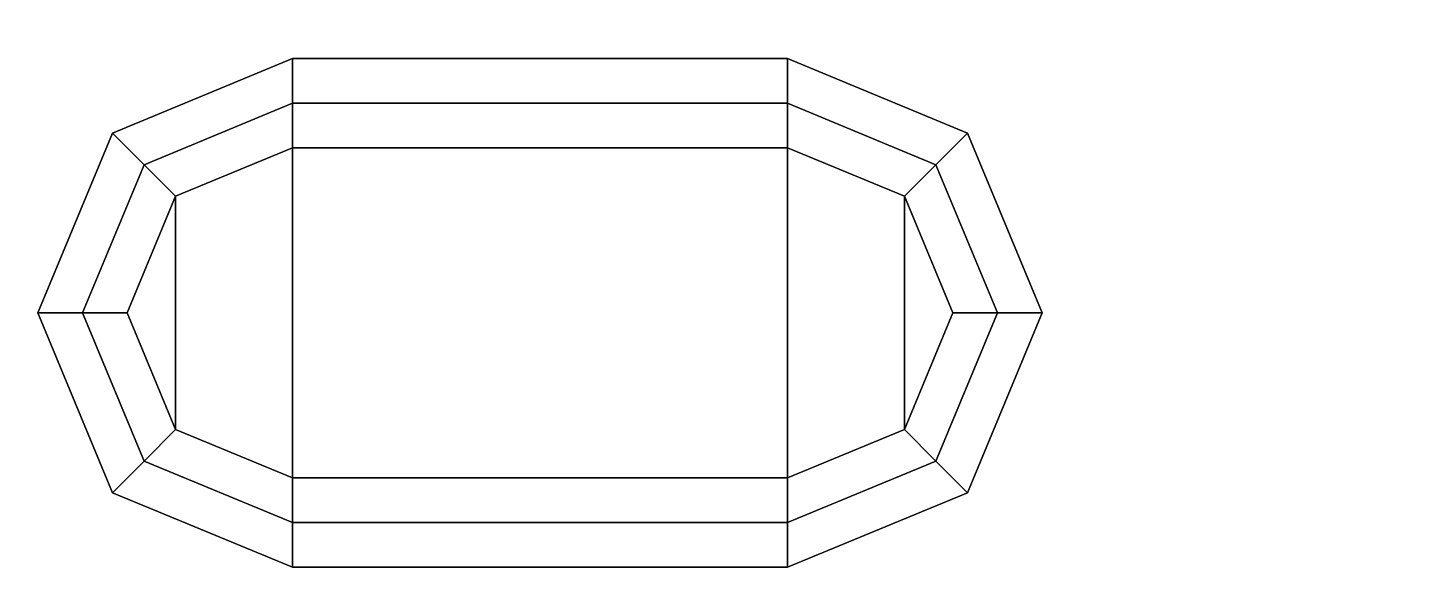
# Model space of a CAD drawing. Header units: millimetres. Extents: x -14 to 14, y -57 to 127.
# Drawn here: x -2.88 to 5.24, y 29.44 to 32.58 of the extents above; entities that cross this region are included whole.
import ezdxf

# ---------------------------------------------------------------- set-up
doc = ezdxf.new("R2010")
doc.units = ezdxf.units.MM
doc.layers.add('boat', color=3, linetype='Continuous')

msp = doc.modelspace()

# ---------------------------------------------------------------- linework, layer by layer
for points in [[(8.350000000000001, 32.66000000000001, 4.519999999999996), (-8.34999999999999, 32.66000000000001, 4.519999999999996), (-8.84, 22.68000000000001, 4.200000000000003), (8.840000000000003, 22.68000000000001, 4.200000000000003)], [(-5.710000000000004, 32.66000000000001, -4.349999999999994), (5.710000000000016, 32.66000000000001, -4.349999999999994), (7.120000000000004, 22.68000000000001, -4.349999999999994), (-7.120000000000002, 22.68000000000001, -4.349999999999994)]]:
    msp.add_3dface(points)
at = {"layer": 'boat'}
for points in [[(-1.340000000000031, 32.14, 5.720000000000003), (-1.340000000000031, 32.39980762113534, 5.570000000000003), (-2.386382003756352, 31.96638200375635, 5.570000000000003), (-2.202670273047601, 31.7826702730476, 5.720000000000003)], [(-1.340000000000031, 32.39980762113534, 5.270000000000006), (-1.340000000000031, 32.14, 5.120000000000004), (-2.202670273047601, 31.7826702730476, 5.120000000000004), (-2.386382003756352, 31.96638200375635, 5.270000000000006)], [(-1.340000000000031, 32.39980762113534, 5.570000000000003), (-1.340000000000031, 32.39980762113534, 5.270000000000006), (-2.386382003756352, 31.96638200375635, 5.270000000000006), (-2.386382003756352, 31.96638200375635, 5.570000000000003)], [(-1.340000000000031, 32.39980762113534, 4.970000000000003), (-1.340000000000031, 32.39980762113534, 4.670000000000006), (-2.386382003756352, 31.96638200375635, 4.670000000000006), (-2.386382003756352, 31.96638200375635, 4.970000000000003)], [(-1.340000000000031, 32.39980762113534, 4.670000000000006), (-1.340000000000031, 32.14, 4.520000000000004), (-2.202670273047601, 31.7826702730476, 4.520000000000004), (-2.386382003756352, 31.96638200375635, 4.670000000000006)], [(-1.340000000000031, 32.14, 5.120000000000004), (-1.340000000000031, 32.39980762113534, 4.970000000000003), (-2.386382003756352, 31.96638200375635, 4.970000000000003), (-2.202670273047601, 31.7826702730476, 5.120000000000004)], [(-1.340000000000031, 32.14000000000003, 5.119999999999993), (-1.340000000000031, 32.39980762113534, 5.269999999999999), (1.539999999999992, 32.39980762113534, 5.270000000000002), (1.539999999999992, 32.14000000000003, 5.119999999999997)], [(-1.340000000000031, 32.39980762113534, 5.569999999999996), (-1.340000000000031, 32.14000000000003, 5.720000000000003), (1.539999999999992, 32.14000000000003, 5.720000000000003), (1.539999999999992, 32.39980762113534, 5.569999999999999)], [(-1.340000000000031, 32.39980762113534, 5.269999999999999), (-1.340000000000031, 32.39980762113534, 5.569999999999996), (1.539999999999992, 32.39980762113534, 5.569999999999999), (1.539999999999992, 32.39980762113534, 5.270000000000002)], [(-1.340000000000031, 32.39980762113534, 4.669999999999999), (-1.340000000000031, 32.39980762113534, 4.969999999999996), (1.539999999999992, 32.39980762113534, 4.97), (1.539999999999992, 32.39980762113534, 4.670000000000003)], [(-1.340000000000031, 32.39980762113534, 4.969999999999996), (-1.340000000000031, 32.14000000000003, 5.120000000000004), (1.539999999999992, 32.14000000000003, 5.120000000000004), (1.539999999999992, 32.39980762113534, 4.97)], [(-1.340000000000031, 32.14000000000003, 4.519999999999993), (-1.340000000000031, 32.39980762113534, 4.669999999999999), (1.539999999999992, 32.39980762113534, 4.670000000000003), (1.539999999999992, 32.14000000000003, 4.519999999999997)], [(2.586382003756313, 31.96638200375635, 5.270000000000009), (2.402670273047591, 31.7826702730476, 5.120000000000007), (1.539999999999992, 32.14, 5.120000000000007), (1.539999999999992, 32.39980762113534, 5.270000000000009)], [(2.402670273047591, 31.7826702730476, 5.72000000000001), (2.586382003756313, 31.96638200375635, 5.570000000000007), (1.539999999999992, 32.39980762113534, 5.570000000000007), (1.539999999999992, 32.14, 5.72000000000001)], [(2.586382003756313, 31.96638200375635, 5.570000000000007), (2.586382003756313, 31.96638200375635, 5.270000000000009), (1.539999999999992, 32.39980762113534, 5.270000000000009), (1.539999999999992, 32.39980762113534, 5.570000000000007)], [(2.586382003756313, 31.96638200375635, 4.970000000000007), (2.586382003756313, 31.96638200375635, 4.67000000000001), (1.539999999999992, 32.39980762113534, 4.67000000000001), (1.539999999999992, 32.39980762113534, 4.970000000000007)], [(2.402670273047591, 31.7826702730476, 5.120000000000011), (2.586382003756313, 31.96638200375635, 4.970000000000007), (1.539999999999992, 32.39980762113534, 4.970000000000007), (1.539999999999992, 32.14, 5.120000000000011)], [(2.586382003756313, 31.96638200375635, 4.67000000000001), (2.402670273047591, 31.7826702730476, 4.520000000000008), (1.539999999999992, 32.14, 4.520000000000008), (1.539999999999992, 32.39980762113534, 4.67000000000001)], [(-1.340000000000031, 31.88019237886469, 5.570000000000003), (-1.340000000000031, 32.14, 5.720000000000003), (-2.202670273047601, 31.7826702730476, 5.720000000000003), (-2.01895854233885, 31.59895854233885, 5.570000000000003)], [(-1.340000000000031, 32.14, 5.120000000000004), (-1.340000000000031, 31.88019237886469, 5.270000000000006), (-2.01895854233885, 31.59895854233885, 5.270000000000006), (-2.202670273047601, 31.7826702730476, 5.120000000000004)], [(-1.340000000000031, 32.14, 4.520000000000004), (-1.340000000000031, 31.88019237886469, 4.670000000000006), (-2.01895854233885, 31.59895854233885, 4.670000000000006), (-2.202670273047601, 31.7826702730476, 4.520000000000004)], [(-1.340000000000031, 31.88019237886469, 4.970000000000003), (-1.340000000000031, 32.14, 5.120000000000004), (-2.202670273047601, 31.7826702730476, 5.120000000000004), (-2.01895854233885, 31.59895854233885, 4.970000000000003)], [(-1.340000000000031, 31.88019237886469, 5.269999999999999), (-1.340000000000031, 32.14000000000003, 5.119999999999993), (1.539999999999992, 32.14000000000003, 5.119999999999997), (1.539999999999992, 31.88019237886469, 5.270000000000002)], [(-1.340000000000031, 32.14000000000003, 5.720000000000003), (-1.340000000000031, 31.88019237886469, 5.569999999999996), (1.539999999999992, 31.88019237886469, 5.569999999999999), (1.539999999999992, 32.14000000000003, 5.720000000000003)], [(-1.340000000000031, 32.14000000000003, 5.120000000000004), (-1.340000000000031, 31.88019237886469, 4.969999999999996), (1.539999999999992, 31.88019237886469, 4.97), (1.539999999999992, 32.14000000000003, 5.120000000000004)], [(-1.340000000000031, 31.88019237886469, 4.669999999999999), (-1.340000000000031, 32.14000000000003, 4.519999999999993), (1.539999999999992, 32.14000000000003, 4.519999999999997), (1.539999999999992, 31.88019237886469, 4.670000000000003)], [(2.402670273047591, 31.7826702730476, 5.120000000000007), (2.21895854233884, 31.59895854233888, 5.270000000000009), (1.539999999999992, 31.88019237886469, 5.270000000000009), (1.539999999999992, 32.14, 5.120000000000007)], [(2.21895854233884, 31.59895854233888, 5.570000000000007), (2.402670273047591, 31.7826702730476, 5.72000000000001), (1.539999999999992, 32.14, 5.72000000000001), (1.539999999999992, 31.88019237886469, 5.570000000000007)], [(2.21895854233884, 31.59895854233888, 4.970000000000007), (2.402670273047591, 31.7826702730476, 5.120000000000011), (1.539999999999992, 32.14, 5.120000000000011), (1.539999999999992, 31.88019237886469, 4.970000000000007)], [(2.402670273047591, 31.7826702730476, 4.520000000000008), (2.21895854233884, 31.59895854233888, 4.67000000000001), (1.539999999999992, 31.88019237886469, 4.67000000000001), (1.539999999999992, 32.14, 4.520000000000008)], [(-2.202670273047601, 31.7826702730476, 5.720000000000003), (-2.386382003756352, 31.96638200375635, 5.570000000000003), (-2.819807621135339, 30.92, 5.570000000000003), (-2.560000000000002, 30.92, 5.720000000000003)], [(-2.386382003756352, 31.96638200375635, 5.570000000000003), (-2.386382003756352, 31.96638200375635, 5.270000000000006), (-2.819807621135339, 30.92, 5.270000000000006), (-2.819807621135339, 30.92, 5.570000000000003)], [(-2.386382003756352, 31.96638200375635, 5.270000000000006), (-2.202670273047601, 31.7826702730476, 5.120000000000004), (-2.560000000000002, 30.92, 5.120000000000004), (-2.819807621135339, 30.92, 5.270000000000006)], [(-2.386382003756352, 31.96638200375635, 4.670000000000006), (-2.202670273047601, 31.7826702730476, 4.520000000000004), (-2.560000000000002, 30.92, 4.520000000000004), (-2.819807621135339, 30.92, 4.670000000000006)], [(-2.386382003756352, 31.96638200375635, 4.970000000000003), (-2.386382003756352, 31.96638200375635, 4.670000000000006), (-2.819807621135339, 30.92, 4.670000000000006), (-2.819807621135339, 30.92, 4.970000000000003)], [(-2.202670273047601, 31.7826702730476, 5.120000000000004), (-2.386382003756352, 31.96638200375635, 4.970000000000003), (-2.819807621135339, 30.92, 4.970000000000003), (-2.560000000000002, 30.92, 5.120000000000004)], [(3.019807621135329, 30.92, 5.270000000000009), (2.759999999999991, 30.92, 5.120000000000007), (2.402670273047591, 31.7826702730476, 5.120000000000007), (2.586382003756313, 31.96638200375635, 5.270000000000009)], [(2.759999999999991, 30.92, 5.72000000000001), (3.019807621135329, 30.92, 5.570000000000007), (2.586382003756313, 31.96638200375635, 5.570000000000007), (2.402670273047591, 31.7826702730476, 5.72000000000001)], [(2.759999999999991, 30.92, 5.120000000000011), (3.019807621135329, 30.92, 4.970000000000007), (2.586382003756313, 31.96638200375635, 4.970000000000007), (2.402670273047591, 31.7826702730476, 5.120000000000011)], [(3.019807621135329, 30.92, 4.67000000000001), (2.759999999999991, 30.92, 4.520000000000008), (2.402670273047591, 31.7826702730476, 4.520000000000008), (2.586382003756313, 31.96638200375635, 4.67000000000001)], [(3.019807621135329, 30.92, 5.570000000000007), (3.019807621135329, 30.92, 5.270000000000009), (2.586382003756313, 31.96638200375635, 5.270000000000009), (2.586382003756313, 31.96638200375635, 5.570000000000007)], [(3.019807621135329, 30.92, 4.970000000000007), (3.019807621135329, 30.92, 4.67000000000001), (2.586382003756313, 31.96638200375635, 4.67000000000001), (2.586382003756313, 31.96638200375635, 4.970000000000007)], [(-1.340000000000031, 31.88019237886469, 5.270000000000006), (-1.340000000000031, 31.88019237886469, 5.570000000000003), (-2.01895854233885, 31.59895854233885, 5.570000000000003), (-2.01895854233885, 31.59895854233885, 5.270000000000006)], [(-2.01895854233885, 31.59895854233885, 5.270000000000006), (-1.340000000000031, 31.88019237886469, 5.270000000000006), (-1.340000000000032, 29.95980762113534, 5.269999999999999), (-2.018958542338851, 30.24104145766115, 5.270000000000006)], [(-2.018958542338851, 30.24104145766115, 5.270000000000006), (-1.340000000000032, 29.95980762113534, 5.269999999999999), (-1.340000000000031, 31.88019237886469, 5.270000000000006), (-2.01895854233885, 31.59895854233885, 5.270000000000006)], [(-1.340000000000031, 31.88019237886469, 4.670000000000006), (-1.340000000000031, 31.88019237886469, 4.970000000000003), (-2.01895854233885, 31.59895854233885, 4.970000000000003), (-2.01895854233885, 31.59895854233885, 4.670000000000006)], [(-1.340000000000031, 31.88019237886469, 5.569999999999996), (-1.340000000000031, 31.88019237886469, 5.269999999999999), (1.539999999999992, 31.88019237886469, 5.270000000000002), (1.539999999999992, 31.88019237886469, 5.569999999999999)], [(-1.340000000000032, 29.95980762113534, 5.269999999999999), (1.539999999999992, 29.95980762113531, 5.270000000000009), (1.539999999999992, 31.88019237886469, 5.270000000000009), (-1.340000000000031, 31.88019237886469, 5.270000000000006)], [(-1.340000000000031, 31.88019237886469, 5.270000000000006), (1.539999999999992, 31.88019237886469, 5.270000000000009), (1.539999999999992, 29.95980762113531, 5.270000000000009), (-1.340000000000032, 29.95980762113534, 5.269999999999999)], [(-1.340000000000031, 31.88019237886469, 4.969999999999996), (-1.340000000000031, 31.88019237886469, 4.669999999999999), (1.539999999999992, 31.88019237886469, 4.670000000000003), (1.539999999999992, 31.88019237886469, 4.97)], [(2.21895854233884, 31.59895854233888, 5.270000000000009), (2.21895854233884, 31.59895854233888, 5.570000000000007), (1.539999999999992, 31.88019237886469, 5.570000000000007), (1.539999999999992, 31.88019237886469, 5.270000000000009)], [(2.218958542338839, 30.24104145766113, 5.270000000000009), (1.539999999999992, 29.95980762113531, 5.270000000000009), (1.539999999999992, 31.88019237886469, 5.270000000000009), (2.21895854233884, 31.59895854233888, 5.270000000000009)], [(2.21895854233884, 31.59895854233888, 5.270000000000009), (1.539999999999992, 31.88019237886469, 5.270000000000009), (1.539999999999992, 29.95980762113531, 5.270000000000009), (2.218958542338839, 30.24104145766113, 5.270000000000009)], [(2.21895854233884, 31.59895854233888, 4.67000000000001), (2.21895854233884, 31.59895854233888, 4.970000000000007), (1.539999999999992, 31.88019237886469, 4.970000000000007), (1.539999999999992, 31.88019237886469, 4.67000000000001)], [(-2.01895854233885, 31.59895854233885, 5.570000000000003), (-2.202670273047601, 31.7826702730476, 5.720000000000003), (-2.560000000000002, 30.92, 5.720000000000003), (-2.300192378864665, 30.92, 5.570000000000003)], [(-2.202670273047601, 31.7826702730476, 5.120000000000004), (-2.01895854233885, 31.59895854233885, 5.270000000000006), (-2.300192378864665, 30.92, 5.270000000000006), (-2.560000000000002, 30.92, 5.120000000000004)], [(-2.202670273047601, 31.7826702730476, 4.520000000000004), (-2.01895854233885, 31.59895854233885, 4.670000000000006), (-2.300192378864665, 30.92, 4.670000000000006), (-2.560000000000002, 30.92, 4.520000000000004)], [(-2.01895854233885, 31.59895854233885, 4.970000000000003), (-2.202670273047601, 31.7826702730476, 5.120000000000004), (-2.560000000000002, 30.92, 5.120000000000004), (-2.300192378864665, 30.92, 4.970000000000003)], [(2.759999999999991, 30.92, 5.120000000000007), (2.500192378864654, 30.92, 5.270000000000009), (2.21895854233884, 31.59895854233888, 5.270000000000009), (2.402670273047591, 31.7826702730476, 5.120000000000007)], [(2.500192378864654, 30.92, 5.570000000000007), (2.759999999999991, 30.92, 5.72000000000001), (2.402670273047591, 31.7826702730476, 5.72000000000001), (2.21895854233884, 31.59895854233888, 5.570000000000007)], [(2.500192378864654, 30.92, 4.970000000000007), (2.759999999999991, 30.92, 5.120000000000011), (2.402670273047591, 31.7826702730476, 5.120000000000011), (2.21895854233884, 31.59895854233888, 4.970000000000007)], [(2.759999999999991, 30.92, 4.520000000000008), (2.500192378864654, 30.92, 4.67000000000001), (2.21895854233884, 31.59895854233888, 4.67000000000001), (2.402670273047591, 31.7826702730476, 4.520000000000008)], [(-2.01895854233885, 31.59895854233885, 5.270000000000006), (-2.01895854233885, 31.59895854233885, 5.570000000000003), (-2.300192378864665, 30.92, 5.570000000000003), (-2.300192378864665, 30.92, 5.270000000000006)], [(-2.300192378864665, 30.92, 5.270000000000006), (-2.018958542338851, 30.24104145766115, 5.270000000000006), (-2.01895854233885, 31.59895854233885, 5.270000000000006), (-2.300192378864665, 30.92, 5.270000000000006)], [(-2.300192378864665, 30.92, 5.270000000000006), (-2.01895854233885, 31.59895854233885, 5.270000000000006), (-2.018958542338851, 30.24104145766115, 5.270000000000006), (-2.300192378864665, 30.92, 5.270000000000006)], [(-2.01895854233885, 31.59895854233885, 4.670000000000006), (-2.01895854233885, 31.59895854233885, 4.970000000000003), (-2.300192378864665, 30.92, 4.970000000000003), (-2.300192378864665, 30.92, 4.670000000000006)], [(2.500192378864654, 30.92, 5.270000000000009), (2.500192378864654, 30.92, 5.570000000000007), (2.21895854233884, 31.59895854233888, 5.570000000000007), (2.21895854233884, 31.59895854233888, 5.270000000000009)], [(2.500192378864654, 30.92, 5.270000000000009), (2.218958542338839, 30.24104145766113, 5.270000000000009), (2.21895854233884, 31.59895854233888, 5.270000000000009), (2.500192378864654, 30.92, 5.270000000000009)], [(2.500192378864654, 30.92, 5.270000000000009), (2.21895854233884, 31.59895854233888, 5.270000000000009), (2.218958542338839, 30.24104145766113, 5.270000000000009), (2.500192378864654, 30.92, 5.270000000000009)], [(2.500192378864654, 30.92, 4.67000000000001), (2.500192378864654, 30.92, 4.970000000000007), (2.21895854233884, 31.59895854233888, 4.970000000000007), (2.21895854233884, 31.59895854233888, 4.67000000000001)], [(-2.560000000000002, 30.92, 5.720000000000003), (-2.819807621135339, 30.92, 5.570000000000003), (-2.386382003756353, 29.87361799624368, 5.570000000000003), (-2.202670273047602, 30.05732972695243, 5.720000000000003)], [(-2.819807621135339, 30.92, 5.570000000000003), (-2.819807621135339, 30.92, 5.270000000000006), (-2.386382003756353, 29.87361799624368, 5.270000000000006), (-2.386382003756353, 29.87361799624368, 5.570000000000003)], [(-2.819807621135339, 30.92, 5.270000000000006), (-2.560000000000002, 30.92, 5.120000000000004), (-2.202670273047602, 30.05732972695243, 5.120000000000004), (-2.386382003756353, 29.87361799624368, 5.270000000000006)], [(-2.819807621135339, 30.92, 4.670000000000006), (-2.560000000000002, 30.92, 4.520000000000004), (-2.202670273047602, 30.05732972695243, 4.520000000000004), (-2.386382003756353, 29.87361799624368, 4.670000000000006)], [(-2.819807621135339, 30.92, 4.970000000000003), (-2.819807621135339, 30.92, 4.670000000000006), (-2.386382003756353, 29.87361799624368, 4.670000000000006), (-2.386382003756353, 29.87361799624368, 4.970000000000003)], [(-2.560000000000002, 30.92, 5.120000000000004), (-2.819807621135339, 30.92, 4.970000000000003), (-2.386382003756353, 29.87361799624368, 4.970000000000003), (-2.202670273047602, 30.05732972695243, 5.120000000000004)], [(-2.300192378864665, 30.92, 5.570000000000003), (-2.560000000000002, 30.92, 5.720000000000003), (-2.202670273047602, 30.05732972695243, 5.720000000000003), (-2.018958542338851, 30.24104145766115, 5.570000000000003)], [(-2.560000000000002, 30.92, 5.120000000000004), (-2.300192378864665, 30.92, 5.270000000000006), (-2.018958542338851, 30.24104145766115, 5.270000000000006), (-2.202670273047602, 30.05732972695243, 5.120000000000004)], [(-2.560000000000002, 30.92, 4.520000000000004), (-2.300192378864665, 30.92, 4.670000000000006), (-2.018958542338851, 30.24104145766115, 4.670000000000006), (-2.202670273047602, 30.05732972695243, 4.520000000000004)], [(-2.300192378864665, 30.92, 4.970000000000003), (-2.560000000000002, 30.92, 5.120000000000004), (-2.202670273047602, 30.05732972695243, 5.120000000000004), (-2.018958542338851, 30.24104145766115, 4.970000000000003)], [(-2.300192378864665, 30.92, 5.270000000000006), (-2.300192378864665, 30.92, 5.570000000000003), (-2.018958542338851, 30.24104145766115, 5.570000000000003), (-2.018958542338851, 30.24104145766115, 5.270000000000006)], [(-2.300192378864665, 30.92, 4.670000000000006), (-2.300192378864665, 30.92, 4.970000000000003), (-2.018958542338851, 30.24104145766115, 4.970000000000003), (-2.018958542338851, 30.24104145766115, 4.670000000000006)], [(2.402670273047562, 30.05732972695243, 5.120000000000007), (2.218958542338839, 30.24104145766113, 5.270000000000009), (2.500192378864654, 30.92, 5.270000000000009), (2.759999999999991, 30.92, 5.120000000000007)], [(2.218958542338839, 30.24104145766113, 5.270000000000009), (2.218958542338839, 30.24104145766113, 5.570000000000007), (2.500192378864654, 30.92, 5.570000000000007), (2.500192378864654, 30.92, 5.270000000000009)], [(2.218958542338839, 30.24104145766113, 5.570000000000007), (2.402670273047562, 30.05732972695243, 5.72000000000001), (2.759999999999991, 30.92, 5.72000000000001), (2.500192378864654, 30.92, 5.570000000000007)], [(2.218958542338839, 30.24104145766113, 4.970000000000007), (2.402670273047562, 30.05732972695243, 5.120000000000011), (2.759999999999991, 30.92, 5.120000000000011), (2.500192378864654, 30.92, 4.970000000000007)], [(2.218958542338839, 30.24104145766113, 4.67000000000001), (2.218958542338839, 30.24104145766113, 4.970000000000007), (2.500192378864654, 30.92, 4.970000000000007), (2.500192378864654, 30.92, 4.67000000000001)], [(2.402670273047562, 30.05732972695243, 4.520000000000008), (2.218958542338839, 30.24104145766113, 4.67000000000001), (2.500192378864654, 30.92, 4.67000000000001), (2.759999999999991, 30.92, 4.520000000000008)], [(2.586382003756285, 29.87361799624368, 5.270000000000009), (2.402670273047562, 30.05732972695243, 5.120000000000007), (2.759999999999991, 30.92, 5.120000000000007), (3.019807621135329, 30.92, 5.270000000000009)], [(2.402670273047562, 30.05732972695243, 5.72000000000001), (2.586382003756285, 29.87361799624368, 5.570000000000007), (3.019807621135329, 30.92, 5.570000000000007), (2.759999999999991, 30.92, 5.72000000000001)], [(2.402670273047562, 30.05732972695243, 5.120000000000011), (2.586382003756285, 29.87361799624368, 4.970000000000007), (3.019807621135329, 30.92, 4.970000000000007), (2.759999999999991, 30.92, 5.120000000000011)], [(2.586382003756285, 29.87361799624368, 4.67000000000001), (2.402670273047562, 30.05732972695243, 4.520000000000008), (2.759999999999991, 30.92, 4.520000000000008), (3.019807621135329, 30.92, 4.67000000000001)], [(2.586382003756285, 29.87361799624368, 5.570000000000007), (2.586382003756285, 29.87361799624368, 5.270000000000009), (3.019807621135329, 30.92, 5.270000000000009), (3.019807621135329, 30.92, 5.570000000000007)], [(2.586382003756285, 29.87361799624368, 4.970000000000007), (2.586382003756285, 29.87361799624368, 4.67000000000001), (3.019807621135329, 30.92, 4.67000000000001), (3.019807621135329, 30.92, 4.970000000000007)], [(-2.018958542338851, 30.24104145766115, 5.570000000000003), (-2.202670273047602, 30.05732972695243, 5.720000000000003), (-1.340000000000003, 29.7, 5.720000000000003), (-1.340000000000003, 29.95980762113534, 5.570000000000003)], [(-2.202670273047602, 30.05732972695243, 5.120000000000004), (-2.018958542338851, 30.24104145766115, 5.270000000000006), (-1.340000000000003, 29.95980762113534, 5.270000000000006), (-1.340000000000003, 29.7, 5.120000000000004)], [(-2.202670273047602, 30.05732972695243, 4.520000000000004), (-2.018958542338851, 30.24104145766115, 4.670000000000006), (-1.340000000000003, 29.95980762113534, 4.670000000000006), (-1.340000000000003, 29.7, 4.520000000000004)], [(-2.018958542338851, 30.24104145766115, 4.970000000000003), (-2.202670273047602, 30.05732972695243, 5.120000000000004), (-1.340000000000003, 29.7, 5.120000000000004), (-1.340000000000003, 29.95980762113534, 4.970000000000003)], [(-2.018958542338851, 30.24104145766115, 5.270000000000006), (-2.018958542338851, 30.24104145766115, 5.570000000000003), (-1.340000000000003, 29.95980762113534, 5.570000000000003), (-1.340000000000003, 29.95980762113534, 5.270000000000006)], [(-2.018958542338851, 30.24104145766115, 4.670000000000006), (-2.018958542338851, 30.24104145766115, 4.970000000000003), (-1.340000000000003, 29.95980762113534, 4.970000000000003), (-1.340000000000003, 29.95980762113534, 4.670000000000006)], [(1.539999999999992, 29.7, 5.120000000000007), (1.539999999999992, 29.95980762113531, 5.270000000000009), (2.218958542338839, 30.24104145766113, 5.270000000000009), (2.402670273047562, 30.05732972695243, 5.120000000000007)], [(1.539999999999992, 29.95980762113531, 5.270000000000009), (1.539999999999992, 29.95980762113531, 5.570000000000007), (2.218958542338839, 30.24104145766113, 5.570000000000007), (2.218958542338839, 30.24104145766113, 5.270000000000009)], [(1.539999999999992, 29.95980762113531, 5.570000000000007), (1.539999999999992, 29.7, 5.72000000000001), (2.402670273047562, 30.05732972695243, 5.72000000000001), (2.218958542338839, 30.24104145766113, 5.570000000000007)], [(1.539999999999992, 29.95980762113531, 4.970000000000007), (1.539999999999992, 29.7, 5.120000000000011), (2.402670273047562, 30.05732972695243, 5.120000000000011), (2.218958542338839, 30.24104145766113, 4.970000000000007)], [(1.539999999999992, 29.95980762113531, 4.67000000000001), (1.539999999999992, 29.95980762113531, 4.970000000000007), (2.218958542338839, 30.24104145766113, 4.970000000000007), (2.218958542338839, 30.24104145766113, 4.67000000000001)], [(1.539999999999992, 29.7, 4.520000000000008), (1.539999999999992, 29.95980762113531, 4.67000000000001), (2.218958542338839, 30.24104145766113, 4.67000000000001), (2.402670273047562, 30.05732972695243, 4.520000000000008)], [(-2.202670273047602, 30.05732972695243, 5.720000000000003), (-2.386382003756353, 29.87361799624368, 5.570000000000003), (-1.340000000000003, 29.44019237886469, 5.570000000000003), (-1.340000000000003, 29.7, 5.720000000000003)], [(-2.386382003756353, 29.87361799624368, 5.270000000000006), (-2.202670273047602, 30.05732972695243, 5.120000000000004), (-1.340000000000003, 29.7, 5.120000000000004), (-1.340000000000003, 29.44019237886469, 5.270000000000006)], [(-2.386382003756353, 29.87361799624368, 4.670000000000006), (-2.202670273047602, 30.05732972695243, 4.520000000000004), (-1.340000000000003, 29.7, 4.520000000000004), (-1.340000000000003, 29.44019237886469, 4.670000000000006)], [(-2.202670273047602, 30.05732972695243, 5.120000000000004), (-2.386382003756353, 29.87361799624368, 4.970000000000003), (-1.340000000000003, 29.44019237886469, 4.970000000000003), (-1.340000000000003, 29.7, 5.120000000000004)], [(1.539999999999992, 29.44019237886469, 5.270000000000009), (1.539999999999992, 29.7, 5.120000000000007), (2.402670273047562, 30.05732972695243, 5.120000000000007), (2.586382003756285, 29.87361799624368, 5.270000000000009)], [(1.539999999999992, 29.7, 5.72000000000001), (1.539999999999992, 29.44019237886469, 5.570000000000007), (2.586382003756285, 29.87361799624368, 5.570000000000007), (2.402670273047562, 30.05732972695243, 5.72000000000001)], [(1.539999999999992, 29.7, 5.120000000000011), (1.539999999999992, 29.44019237886469, 4.970000000000007), (2.586382003756285, 29.87361799624368, 4.970000000000007), (2.402670273047562, 30.05732972695243, 5.120000000000011)], [(1.539999999999992, 29.44019237886469, 4.67000000000001), (1.539999999999992, 29.7, 4.520000000000008), (2.402670273047562, 30.05732972695243, 4.520000000000008), (2.586382003756285, 29.87361799624368, 4.67000000000001)], [(-1.340000000000032, 29.95980762113534, 5.569999999999996), (-1.340000000000032, 29.7, 5.720000000000003), (1.539999999999992, 29.7, 5.720000000000003), (1.539999999999992, 29.95980762113531, 5.569999999999999)], [(-1.340000000000032, 29.95980762113534, 5.269999999999999), (-1.340000000000032, 29.95980762113534, 5.569999999999996), (1.539999999999992, 29.95980762113531, 5.569999999999999), (1.539999999999992, 29.95980762113531, 5.270000000000002)], [(-1.340000000000032, 29.7, 5.119999999999993), (-1.340000000000032, 29.95980762113534, 5.269999999999999), (1.539999999999992, 29.95980762113531, 5.270000000000002), (1.539999999999992, 29.7, 5.119999999999997)], [(-1.340000000000032, 29.7, 4.519999999999993), (-1.340000000000032, 29.95980762113534, 4.669999999999999), (1.539999999999992, 29.95980762113531, 4.670000000000003), (1.539999999999992, 29.7, 4.519999999999997)], [(-1.340000000000032, 29.95980762113534, 4.669999999999999), (-1.340000000000032, 29.95980762113534, 4.969999999999996), (1.539999999999992, 29.95980762113531, 4.97), (1.539999999999992, 29.95980762113531, 4.670000000000003)], [(-1.340000000000032, 29.95980762113534, 4.969999999999996), (-1.340000000000032, 29.7, 5.120000000000004), (1.539999999999992, 29.7, 5.120000000000004), (1.539999999999992, 29.95980762113531, 4.97)], [(-2.386382003756353, 29.87361799624368, 5.570000000000003), (-2.386382003756353, 29.87361799624368, 5.270000000000006), (-1.340000000000003, 29.44019237886469, 5.270000000000006), (-1.340000000000003, 29.44019237886469, 5.570000000000003)], [(-2.386382003756353, 29.87361799624368, 4.970000000000003), (-2.386382003756353, 29.87361799624368, 4.670000000000006), (-1.340000000000003, 29.44019237886469, 4.670000000000006), (-1.340000000000003, 29.44019237886469, 4.970000000000003)], [(1.539999999999992, 29.44019237886469, 5.570000000000007), (1.539999999999992, 29.44019237886469, 5.270000000000009), (2.586382003756285, 29.87361799624368, 5.270000000000009), (2.586382003756285, 29.87361799624368, 5.570000000000007)], [(1.539999999999992, 29.44019237886469, 4.970000000000007), (1.539999999999992, 29.44019237886469, 4.67000000000001), (2.586382003756285, 29.87361799624368, 4.67000000000001), (2.586382003756285, 29.87361799624368, 4.970000000000007)], [(-1.340000000000032, 29.7, 5.720000000000003), (-1.340000000000032, 29.44019237886469, 5.569999999999996), (1.539999999999992, 29.44019237886469, 5.569999999999999), (1.539999999999992, 29.7, 5.720000000000003)], [(-1.340000000000032, 29.44019237886469, 5.269999999999999), (-1.340000000000032, 29.7, 5.119999999999993), (1.539999999999992, 29.7, 5.119999999999997), (1.539999999999992, 29.44019237886469, 5.270000000000002)], [(-1.340000000000032, 29.44019237886469, 4.669999999999999), (-1.340000000000032, 29.7, 4.519999999999993), (1.539999999999992, 29.7, 4.519999999999997), (1.539999999999992, 29.44019237886469, 4.670000000000003)], [(-1.340000000000032, 29.7, 5.120000000000004), (-1.340000000000032, 29.44019237886469, 4.969999999999996), (1.539999999999992, 29.44019237886469, 4.97), (1.539999999999992, 29.7, 5.120000000000004)], [(-1.340000000000032, 29.44019237886469, 5.569999999999996), (-1.340000000000032, 29.44019237886469, 5.269999999999999), (1.539999999999992, 29.44019237886469, 5.270000000000002), (1.539999999999992, 29.44019237886469, 5.569999999999999)], [(-1.340000000000032, 29.44019237886469, 4.969999999999996), (-1.340000000000032, 29.44019237886469, 4.669999999999999), (1.539999999999992, 29.44019237886469, 4.670000000000003), (1.539999999999992, 29.44019237886469, 4.97)]]:
    msp.add_3dface(points, dxfattribs=at)

doc.saveas('drawing.dxf')
